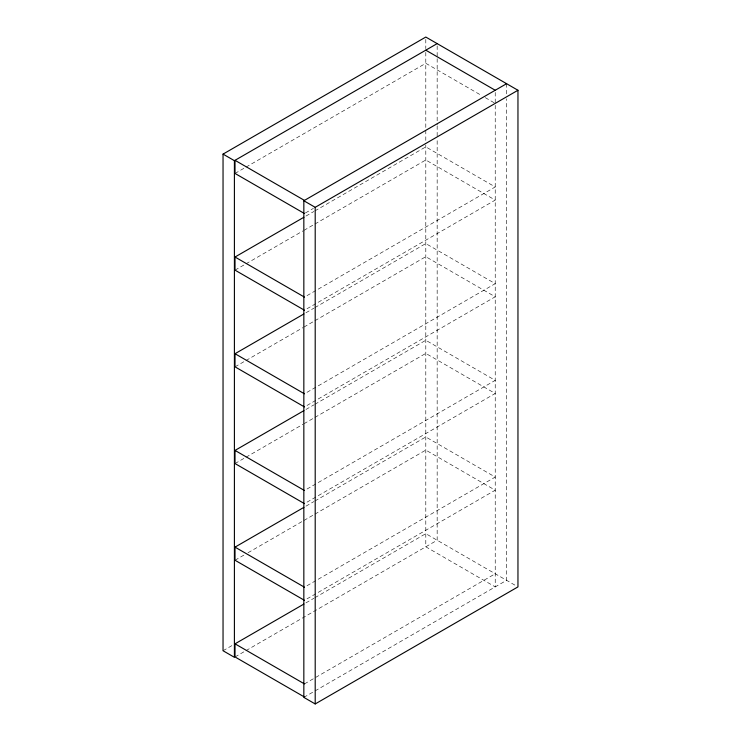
<?xml version="1.0" encoding="UTF-8"?>
<svg xmlns="http://www.w3.org/2000/svg" width="741" height="741" viewBox="0 0 741 741"><rect width="100%" height="100%" fill="white"/><g stroke="black" fill="none" stroke-linecap="round" stroke-linejoin="round"><path stroke-width="0.56" stroke-dasharray="3.71 2.78" d="M235.017 173.44L245.012 167.679M246.012 167.105L425.797 63.3L481.344 95.367M305.449 212.954L313.443 208.341M305.94 216.076L313.925 211.463M314.925 210.889L425.797 146.875L495.229 186.964L304.449 297.104M235.017 270.141L245.012 264.38M246.012 263.805L302.939 230.933M303.94 230.358L313.925 224.588M314.925 224.014L425.797 160L495.229 200.089L305.449 309.655M305.94 312.776L313.925 308.163M314.925 307.589L425.797 243.576L495.229 283.664L304.449 393.804M235.017 366.841L245.012 361.08M246.012 360.506L302.939 327.633M303.94 327.059L313.925 321.288M314.925 320.714L425.797 256.701L495.229 296.789L305.449 406.355M305.94 409.477L313.925 404.864M314.925 404.29L425.797 340.276L495.229 380.365L304.449 490.505M235.017 463.551L245.012 457.781M246.012 457.206L302.939 424.334M303.94 423.759L313.925 417.989M314.925 417.415L425.797 353.401L495.229 393.49L305.449 503.056M305.94 506.177L313.925 501.564M314.925 500.99L425.797 436.977L495.229 477.065L304.449 587.205M235.017 560.252L244.011 555.055M248.003 552.749L302.939 521.034M303.94 520.46L313.925 514.689M314.925 514.115L425.797 450.102L495.229 490.19L305.449 599.756M223.041 650.737L233.026 644.976M305.94 602.878L313.934 598.265M314.925 597.691L425.797 533.677L516.069 585.798M235.017 656.952L245.391 650.959M246.012 650.607L437.162 540.245L437.162 138.539M304.449 683.906L495.229 573.766M303.838 697.383L506.594 580.323L506.594 98.748M485.309 97.655L495.229 103.388M506.594 83.696L506.594 94.116M495.229 92.449L495.229 104.148M495.229 105.305L495.229 586.891L425.797 546.802L425.797 145.106M437.162 45.923L437.162 57.502M437.162 58.659L437.162 124.645M437.162 125.803L437.162 137.381M425.797 39.366L425.797 48.628M425.797 52.361L425.797 143.949"/><path stroke-width="1.11" d="M437.162 43.617L234.406 160.677L234.406 657.304L223.041 650.737L223.041 154.109L425.797 37.05L517.959 90.263L517.959 586.891L315.203 703.95L303.838 697.383L303.838 200.755L506.594 83.696M303.838 200.755L315.203 207.323L517.959 90.263M304.449 310.229L235.017 270.141L235.017 257.016L303.94 217.233M304.449 406.929L235.017 366.841L235.017 353.716L303.94 313.934M304.449 503.63L235.017 463.551L235.017 450.417L303.94 410.634M304.449 600.33L235.017 560.252L235.017 547.127L303.94 507.335M304.449 697.031L235.017 656.952L235.017 643.827L303.94 604.035M425.797 50.175L495.229 90.263M304.449 200.403L235.017 160.315L235.017 173.44L304.449 213.528M223.041 154.109L234.406 160.677M235.017 257.016L304.449 297.104M235.017 353.716L304.449 393.804M235.017 450.417L304.449 490.505M235.017 547.127L304.449 587.205M235.017 643.827L304.449 683.906M315.203 207.323L315.203 703.95"/></g></svg>
